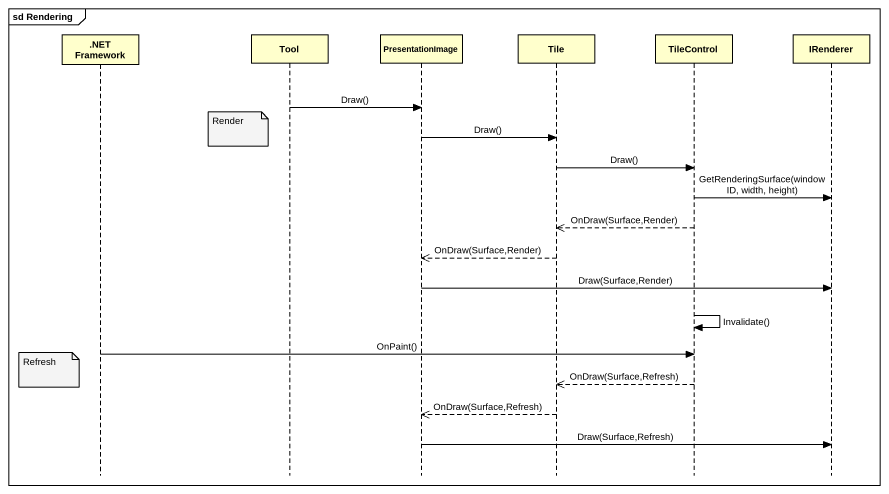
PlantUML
@startuml
mainframe sd Rendering
hide footbox
participant ".NET Framework" as NET_Framework
participant Tool
participant PresentationImage
participant Tile
participant TileControl
participant IRenderer

Tool -> PresentationImage : Draw()
note left of Tool : Render
PresentationImage -> Tile : Draw()
Tile -> TileControl : Draw()
TileControl -> IRenderer : GetRenderingSurface(windowID, width, height)
TileControl -->> Tile : OnDraw(Surface,Render)
Tile -->> PresentationImage : OnDraw(Surface,Render)
PresentationImage -> IRenderer : Draw(Surface,Render)
TileControl -> TileControl : Invalidate()
NET_Framework -> TileControl : OnPaint()
note left of NET_Framework : Refresh
TileControl -->> Tile : OnDraw(Surface,Refresh)
Tile -->> PresentationImage : OnDraw(Surface,Refresh)
PresentationImage -> IRenderer : Draw(Surface,Refresh)
@enduml
